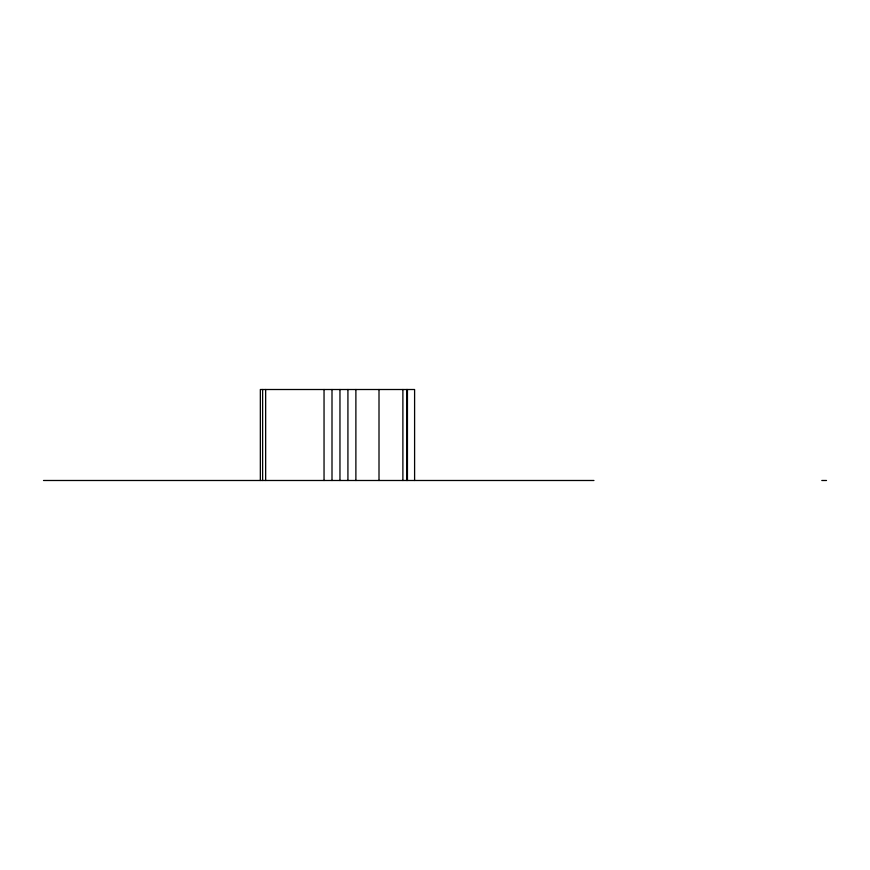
<?xml version="1.0" encoding="UTF-8"?>
<svg xmlns="http://www.w3.org/2000/svg" width="870" height="870" viewBox="0 0 870 870"><rect width="100%" height="100%" fill="white"/><g stroke="black" fill="none" stroke-linecap="round" stroke-linejoin="round"><path stroke-width="1.3" d="M43.5 480.49L593.96 480.49M821.791 480.49L826.5 480.49M414.599 480.49L414.599 389.51L260.347 389.51L260.347 480.49M407.443 389.51L407.443 480.49M406.681 389.51L406.681 480.49M402.886 389.51L402.886 480.49M379.005 389.51L379.005 480.49M355.884 389.51L355.884 480.49M347.924 389.51L347.924 480.49M339.963 389.51L339.963 480.49M332.003 389.51L332.003 480.49M324.042 389.51L324.042 480.49M265.654 389.51L265.654 480.49M262.62 389.51L262.62 480.49"/></g></svg>
